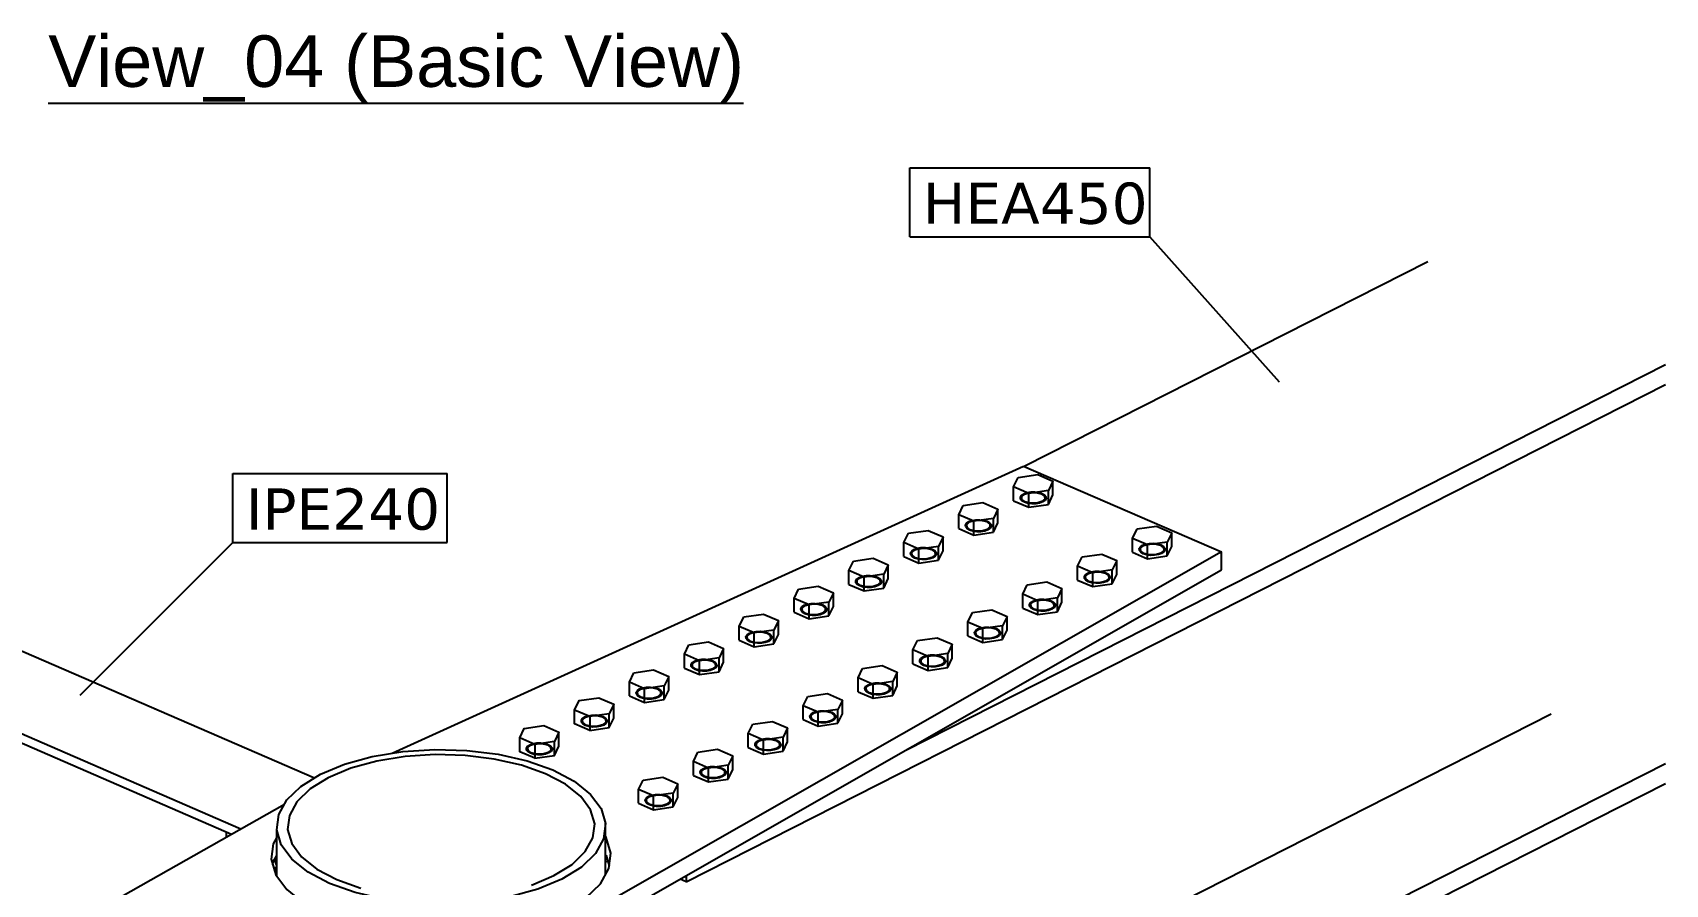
# Model space of a CAD drawing. Header units: millimetres. Extents: x 15962 to 71432, y 9666 to 72266.
# Drawn here: x 37548 to 39062, y 34500 to 35290 of the extents above; entities that cross this region are included whole.
import ezdxf

# ---------------------------------------------------------------- set-up
doc = ezdxf.new("R2010")
doc.units = ezdxf.units.MM
doc.header["$LTSCALE"] = 2
doc.styles.add('Arial', font='arial.ttf', dxfattribs={"height": 0.2})
doc.styles.add('Arial Narrow', font='verdana.ttf', dxfattribs={"height": 0.2})

msp = doc.modelspace()

# ---------------------------------------------------------------- linework, layer by layer
at = {"color": 2, "linetype": 'Continuous'}
for p, q in [((37562.6963, 35224.5327), (38207.1787, 35224.5327)), ((38467.5256, 34887.6536), (38841.7484, 35077.7107)), ((36755.7864, 35055.9239), (37809.4864, 34598.6444)), ((36674.3303, 35014.5547), (37741.3485, 34551.4954)), ((36674.3303, 35005.9018), (37732.6931, 34546.5988)), ((38357.8153, 34624.4491), (39062.0451, 34982.1074)), ((38154.122, 34502.4572), (39062.0451, 34963.5655)), ((37881.7083, 34621.4961), (38466.8574, 34887.9436)), ((38466.8574, 34887.9436), (38650.438, 34808.2742)), ((38650.438, 34808.2742), (38057.1464, 34469.5828)), ((38650.438, 34791.4981), (38650.438, 34808.2742)), ((38057.1464, 34452.8068), (38650.438, 34791.4981)), ((38374.8178, 34362.8952), (38956.1191, 34658.1216)), ((38480.7438, 34316.926), (39062.0451, 34612.1524)), ((38500.4306, 34308.3824), (39062.0451, 34593.6105)), ((37200.3304, 34245.4232), (37781.7217, 34574.3359)), ((37728.0243, 34543.9574), (37728.0243, 34548.6249)), ((38079.3435, 34520.7986), (38081.3975, 34521.8417)), ((38154.122, 34502.4572), (38148.4396, 34504.9232)), ((38154.122, 34508.167), (38154.122, 34502.4572))]:
    msp.add_line(p, q, dxfattribs=at)
at = {"color": 7, "linetype": 'Continuous'}
for p, q in [((38361.6312, 35164.5327), (38584.1859, 35164.5327)), ((38361.6312, 35100.5327), (38361.6312, 35164.5327)), ((38584.1859, 35100.5327), (38584.1859, 35164.5327)), ((38361.6312, 35100.5327), (38584.1859, 35100.5327)), ((38704.2404, 34965.7412), (38584.1859, 35100.5327)), ((37733.8395, 34880.9571), (37932.6833, 34880.9571)), ((37733.8395, 34816.9571), (37733.8395, 34880.9571)), ((37932.6833, 34816.9571), (37932.6833, 34880.9571)), ((38461.9673, 34877.3073), (38480.1603, 34879.9638)), ((38480.1603, 34879.9638), (38494.157, 34873.8952)), ((38457.7712, 34868.5823), (38461.9673, 34877.3073)), ((38457.7712, 34855.7619), (38457.7712, 34868.5823)), ((38471.7679, 34862.5138), (38457.7712, 34868.5823)), ((38470.0957, 34863.3324), (38473.6175, 34863.9433)), ((38489.9609, 34865.1702), (38471.7679, 34862.5138)), ((38473.6175, 34863.9433), (38477.369, 34864.0133)), ((38477.369, 34864.0133), (38480.9829, 34863.5356)), ((38480.9829, 34863.5356), (38484.1056, 34862.5571)), ((38494.157, 34873.8952), (38489.9609, 34865.1702)), ((38489.9609, 34852.3498), (38489.9609, 34865.1702)), ((38494.157, 34861.0748), (38494.157, 34873.8952)), ((38406.8869, 34842.7154), (38411.083, 34851.4404)), ((38411.083, 34851.4404), (38429.276, 34854.0968)), ((38429.276, 34854.0968), (38443.2727, 34848.0283)), ((38457.7712, 34855.7619), (38471.7679, 34849.6934)), ((38464.0466, 34859.0779), (38465.064, 34860.7746)), ((38464.1958, 34857.3167), (38464.0466, 34859.0779)), ((38465.4969, 34855.6633), (38464.1958, 34857.3167)), ((38465.064, 34860.7746), (38467.1484, 34862.2406)), ((38465.2342, 34859.5557), (38467.8831, 34861.922)), ((38465.4604, 34856.8847), (38465.2342, 34859.5557)), ((38468.5011, 34854.6246), (38465.4604, 34856.8847)), ((38467.8226, 34854.2797), (38465.4969, 34855.6633)), ((38467.1484, 34862.2406), (38470.0957, 34863.3324)), ((38470.9453, 34853.3011), (38467.8226, 34854.2797)), ((38467.8831, 34861.922), (38472.6972, 34863.3496)), ((38473.5414, 34853.381), (38468.5011, 34854.6246)), ((38474.5592, 34852.8235), (38470.9453, 34853.3011)), ((38471.7679, 34849.6934), (38471.7679, 34862.5138)), ((38471.7679, 34849.6934), (38489.9609, 34852.3498)), ((38472.6972, 34863.3496), (38478.3867, 34863.4558)), ((38479.231, 34853.4872), (38473.5414, 34853.381)), ((38478.3107, 34852.8935), (38474.5592, 34852.8235)), ((38481.8324, 34853.5043), (38478.3107, 34852.8935)), ((38478.3867, 34863.4558), (38483.4271, 34862.2122)), ((38484.0451, 34854.9147), (38479.231, 34853.4872)), ((38484.7798, 34854.5962), (38481.8324, 34853.5043)), ((38483.4271, 34862.2122), (38486.4678, 34859.9521)), ((38486.694, 34857.281), (38484.0451, 34854.9147)), ((38484.1056, 34862.5571), (38486.4313, 34861.1734)), ((38486.8642, 34856.0622), (38484.7798, 34854.5962)), ((38486.4313, 34861.1734), (38487.7324, 34859.52)), ((38486.4678, 34859.9521), (38486.694, 34857.281)), ((38487.8816, 34857.7588), (38486.8642, 34856.0622)), ((38487.7324, 34859.52), (38487.8816, 34857.7588)), ((38489.9609, 34852.3498), (38494.157, 34861.0748)), ((38406.8869, 34829.895), (38406.8869, 34842.7154)), ((38420.8836, 34836.6468), (38406.8869, 34842.7154)), ((38413.1623, 34833.211), (38414.1797, 34834.9076)), ((38414.1797, 34834.9076), (38416.2641, 34836.3736)), ((38414.3499, 34833.6888), (38416.9988, 34836.0551)), ((38414.5761, 34831.0177), (38414.3499, 34833.6888)), ((38416.2641, 34836.3736), (38419.2115, 34837.4655)), ((38416.9988, 34836.0551), (38421.8129, 34837.4826)), ((38419.2115, 34837.4655), (38422.7332, 34838.0763)), ((38439.0766, 34839.3033), (38420.8836, 34836.6468)), ((38420.8836, 34823.8264), (38420.8836, 34836.6468)), ((38421.8129, 34837.4826), (38427.5025, 34837.5888)), ((38422.7332, 34838.0763), (38426.4847, 34838.1463)), ((38426.4847, 34838.1463), (38430.0986, 34837.6687)), ((38427.5025, 34837.5888), (38432.5428, 34836.3452)), ((38430.0986, 34837.6687), (38433.2213, 34836.6901)), ((38432.5428, 34836.3452), (38435.5835, 34834.0851)), ((38433.2213, 34836.6901), (38435.547, 34835.3065)), ((38435.547, 34835.3065), (38436.8481, 34833.6531)), ((38435.5835, 34834.0851), (38435.8097, 34831.4141)), ((38436.8481, 34833.6531), (38436.9973, 34831.8919)), ((38443.2727, 34848.0283), (38439.0766, 34839.3033)), ((38439.0766, 34826.4829), (38439.0766, 34839.3033)), ((38439.0766, 34826.4829), (38443.2727, 34835.2079)), ((38443.2727, 34835.2079), (38443.2727, 34848.0283)), ((38356.0026, 34816.8484), (38360.1987, 34825.5734)), ((38360.1987, 34825.5734), (38378.3917, 34828.2299)), ((38378.3917, 34828.2299), (38392.3884, 34822.1613)), ((38392.3884, 34822.1613), (38388.1923, 34813.4363)), ((38392.3884, 34809.3409), (38392.3884, 34822.1613)), ((38406.8869, 34829.895), (38420.8836, 34823.8264)), ((38413.3115, 34831.4498), (38413.1623, 34833.211)), ((38414.6126, 34829.7964), (38413.3115, 34831.4498)), ((38417.6168, 34828.7576), (38414.5761, 34831.0177)), ((38416.9383, 34828.4127), (38414.6126, 34829.7964)), ((38420.061, 34827.4342), (38416.9383, 34828.4127)), ((38422.6571, 34827.514), (38417.6168, 34828.7576)), ((38423.6749, 34826.9565), (38420.061, 34827.4342)), ((38420.8836, 34823.8264), (38439.0766, 34826.4829)), ((38428.3467, 34827.6202), (38422.6571, 34827.514)), ((38427.4264, 34827.0265), (38423.6749, 34826.9565)), ((38430.9482, 34827.6374), (38427.4264, 34827.0265)), ((38433.1608, 34829.0477), (38428.3467, 34827.6202)), ((38433.8955, 34828.7292), (38430.9482, 34827.6374)), ((38435.8097, 34831.4141), (38433.1608, 34829.0477)), ((38435.9799, 34830.1952), (38433.8955, 34828.7292)), ((38436.9973, 34831.8919), (38435.9799, 34830.1952)), ((38567.9672, 34820.8049), (38572.1633, 34829.5299)), ((38567.9672, 34807.9845), (38567.9672, 34820.8049)), ((38581.9639, 34814.7363), (38567.9672, 34820.8049)), ((38572.1633, 34829.5299), (38590.3562, 34832.1863)), ((38590.3562, 34832.1863), (38604.353, 34826.1178)), ((38604.353, 34826.1178), (38600.1568, 34817.3928)), ((38604.353, 34813.2974), (38604.353, 34826.1178)), ((37592.4195, 34675.5371), (37733.8395, 34816.9571)), ((37733.8395, 34816.9571), (37932.6833, 34816.9571)), ((38356.0026, 34804.028), (38356.0026, 34816.8484)), ((38369.9994, 34810.7799), (38356.0026, 34816.8484)), ((38356.0026, 34804.028), (38369.9994, 34797.9595)), ((38362.278, 34807.344), (38363.2954, 34809.0407)), ((38362.4272, 34805.5828), (38362.278, 34807.344)), ((38363.7283, 34803.9295), (38362.4272, 34805.5828)), ((38363.2954, 34809.0407), (38365.3798, 34810.5067)), ((38363.4656, 34807.8219), (38366.1145, 34810.1882)), ((38363.6918, 34805.1508), (38363.4656, 34807.8219)), ((38366.7325, 34802.8907), (38363.6918, 34805.1508)), ((38366.054, 34802.5458), (38363.7283, 34803.9295)), ((38365.3798, 34810.5067), (38368.3272, 34811.5985)), ((38366.1145, 34810.1882), (38370.9286, 34811.6157)), ((38368.3272, 34811.5985), (38371.8489, 34812.2094)), ((38388.1923, 34813.4363), (38369.9994, 34810.7799)), ((38369.9994, 34797.9595), (38369.9994, 34810.7799)), ((38370.9286, 34811.6157), (38376.6182, 34811.7219)), ((38371.8489, 34812.2094), (38375.6004, 34812.2794)), ((38375.6004, 34812.2794), (38379.2143, 34811.8018)), ((38376.6182, 34811.7219), (38381.6585, 34810.4783)), ((38382.2765, 34803.1808), (38377.4624, 34801.7533)), ((38379.2143, 34811.8018), (38382.337, 34810.8232)), ((38381.6585, 34810.4783), (38384.6992, 34808.2182)), ((38384.9254, 34805.5471), (38382.2765, 34803.1808)), ((38382.337, 34810.8232), (38384.6627, 34809.4395)), ((38385.0956, 34804.3283), (38383.0112, 34802.8623)), ((38384.6627, 34809.4395), (38385.9638, 34807.7861)), ((38384.6992, 34808.2182), (38384.9254, 34805.5471)), ((38386.113, 34806.0249), (38385.0956, 34804.3283)), ((38385.9638, 34807.7861), (38386.113, 34806.0249)), ((38388.1923, 34800.6159), (38388.1923, 34813.4363)), ((38388.1923, 34800.6159), (38392.3884, 34809.3409)), ((38517.0829, 34794.9379), (38521.279, 34803.6629)), ((38521.279, 34803.6629), (38539.4719, 34806.3194)), ((38539.4719, 34806.3194), (38553.4687, 34800.2508)), ((38567.9672, 34807.9845), (38581.9639, 34801.9159)), ((38574.2426, 34811.3005), (38575.26, 34812.9971)), ((38574.3918, 34809.5393), (38574.2426, 34811.3005)), ((38575.6929, 34807.8859), (38574.3918, 34809.5393)), ((38575.26, 34812.9971), (38577.3444, 34814.4631)), ((38575.4302, 34811.7783), (38578.079, 34814.1446)), ((38575.6564, 34809.1072), (38575.4302, 34811.7783)), ((38578.6971, 34806.8471), (38575.6564, 34809.1072)), ((38578.0186, 34806.5022), (38575.6929, 34807.8859)), ((38577.3444, 34814.4631), (38580.2917, 34815.555)), ((38581.1413, 34805.5236), (38578.0186, 34806.5022)), ((38578.079, 34814.1446), (38582.8932, 34815.5721)), ((38583.7374, 34805.6035), (38578.6971, 34806.8471)), ((38580.2917, 34815.555), (38583.8135, 34816.1658)), ((38584.7552, 34805.046), (38581.1413, 34805.5236)), ((38600.1568, 34817.3928), (38581.9639, 34814.7363)), ((38581.9639, 34801.9159), (38581.9639, 34814.7363)), ((38581.9639, 34801.9159), (38600.1568, 34804.5724)), ((38582.8932, 34815.5721), (38588.5827, 34815.6783)), ((38589.427, 34805.7097), (38583.7374, 34805.6035)), ((38583.8135, 34816.1658), (38587.565, 34816.2358)), ((38588.5067, 34805.116), (38584.7552, 34805.046)), ((38587.565, 34816.2358), (38591.1789, 34815.7582)), ((38592.0284, 34805.7269), (38588.5067, 34805.116)), ((38588.5827, 34815.6783), (38593.6231, 34814.4347)), ((38594.2411, 34807.1372), (38589.427, 34805.7097)), ((38591.1789, 34815.7582), (38594.3016, 34814.7796)), ((38594.9758, 34806.8187), (38592.0284, 34805.7269)), ((38593.6231, 34814.4347), (38596.6638, 34812.1746)), ((38596.89, 34809.5035), (38594.2411, 34807.1372)), ((38594.3016, 34814.7796), (38596.6273, 34813.3959)), ((38597.0601, 34808.2847), (38594.9758, 34806.8187)), ((38596.6273, 34813.3959), (38597.9284, 34811.7426)), ((38596.6638, 34812.1746), (38596.89, 34809.5035)), ((38598.0776, 34809.9814), (38597.0601, 34808.2847)), ((38597.9284, 34811.7426), (38598.0776, 34809.9814)), ((38600.1568, 34804.5724), (38600.1568, 34817.3928)), ((38600.1568, 34804.5724), (38604.353, 34813.2974)), ((38305.1183, 34790.9815), (38309.3144, 34799.7065)), ((38305.1183, 34778.1611), (38305.1183, 34790.9815)), ((38319.1151, 34784.9129), (38305.1183, 34790.9815)), ((38309.3144, 34799.7065), (38327.5074, 34802.3629)), ((38327.5074, 34802.3629), (38341.5041, 34796.2944)), ((38341.5041, 34796.2944), (38337.308, 34787.5694)), ((38341.5041, 34783.474), (38341.5041, 34796.2944)), ((38369.1767, 34801.5672), (38366.054, 34802.5458)), ((38371.7729, 34801.6471), (38366.7325, 34802.8907)), ((38372.7906, 34801.0896), (38369.1767, 34801.5672)), ((38369.9994, 34797.9595), (38388.1923, 34800.6159)), ((38377.4624, 34801.7533), (38371.7729, 34801.6471)), ((38376.5421, 34801.1596), (38372.7906, 34801.0896)), ((38380.0639, 34801.7704), (38376.5421, 34801.1596)), ((38383.0112, 34802.8623), (38380.0639, 34801.7704)), ((38517.0829, 34782.1175), (38517.0829, 34794.9379)), ((38531.0796, 34788.8694), (38517.0829, 34794.9379)), ((38524.3757, 34787.1302), (38526.4601, 34788.5962)), ((38524.5459, 34785.9113), (38527.1947, 34788.2777)), ((38526.4601, 34788.5962), (38529.4074, 34789.688)), ((38527.1947, 34788.2777), (38532.0089, 34789.7052)), ((38529.4074, 34789.688), (38532.9292, 34790.2989)), ((38549.2726, 34791.5258), (38531.0796, 34788.8694)), ((38531.0796, 34776.049), (38531.0796, 34788.8694)), ((38532.0089, 34789.7052), (38537.6984, 34789.8114)), ((38532.9292, 34790.2989), (38536.6807, 34790.3689)), ((38536.6807, 34790.3689), (38540.2946, 34789.8912)), ((38537.6984, 34789.8114), (38542.7388, 34788.5678)), ((38540.2946, 34789.8912), (38543.4173, 34788.9127)), ((38542.7388, 34788.5678), (38545.7795, 34786.3077)), ((38543.4173, 34788.9127), (38545.743, 34787.529)), ((38553.4687, 34800.2508), (38549.2726, 34791.5258)), ((38549.2726, 34778.7054), (38549.2726, 34791.5258)), ((38553.4687, 34787.4304), (38553.4687, 34800.2508)), ((38254.234, 34765.1146), (38258.4302, 34773.8396)), ((38258.4302, 34773.8396), (38276.6231, 34776.496)), ((38276.6231, 34776.496), (38290.6199, 34770.4275)), ((38305.1183, 34778.1611), (38319.1151, 34772.0925)), ((38311.3937, 34781.4771), (38312.4112, 34783.1737)), ((38311.5429, 34779.7159), (38311.3937, 34781.4771)), ((38312.844, 34778.0625), (38311.5429, 34779.7159)), ((38312.4112, 34783.1737), (38314.4955, 34784.6397)), ((38312.5813, 34781.9549), (38315.2302, 34784.3212)), ((38312.8075, 34779.2838), (38312.5813, 34781.9549)), ((38315.8482, 34777.0237), (38312.8075, 34779.2838)), ((38315.1697, 34776.6788), (38312.844, 34778.0625)), ((38314.4955, 34784.6397), (38317.4429, 34785.7316)), ((38318.2924, 34775.7003), (38315.1697, 34776.6788)), ((38315.2302, 34784.3212), (38320.0443, 34785.7487)), ((38320.8886, 34775.7802), (38315.8482, 34777.0237)), ((38317.4429, 34785.7316), (38320.9646, 34786.3424)), ((38321.9063, 34775.2226), (38318.2924, 34775.7003)), ((38337.308, 34787.5694), (38319.1151, 34784.9129)), ((38319.1151, 34772.0925), (38319.1151, 34784.9129)), ((38319.1151, 34772.0925), (38337.308, 34774.749)), ((38320.0443, 34785.7487), (38325.7339, 34785.8549)), ((38326.5781, 34775.8864), (38320.8886, 34775.7802)), ((38320.9646, 34786.3424), (38324.7161, 34786.4125)), ((38325.6578, 34775.2927), (38321.9063, 34775.2226)), ((38324.7161, 34786.4125), (38328.33, 34785.9348)), ((38329.1796, 34775.9035), (38325.6578, 34775.2927)), ((38325.7339, 34785.8549), (38330.7742, 34784.6114)), ((38331.3923, 34777.3139), (38326.5781, 34775.8864)), ((38328.33, 34785.9348), (38331.4527, 34784.9563)), ((38332.1269, 34776.9954), (38329.1796, 34775.9035)), ((38330.7742, 34784.6114), (38333.8149, 34782.3512)), ((38334.0411, 34779.6802), (38331.3923, 34777.3139)), ((38331.4527, 34784.9563), (38333.7784, 34783.5726)), ((38334.2113, 34778.4614), (38332.1269, 34776.9954)), ((38333.7784, 34783.5726), (38335.0795, 34781.9192)), ((38333.8149, 34782.3512), (38334.0411, 34779.6802)), ((38335.2287, 34780.158), (38334.2113, 34778.4614)), ((38335.0795, 34781.9192), (38335.2287, 34780.158)), ((38337.308, 34774.749), (38337.308, 34787.5694)), ((38337.308, 34774.749), (38341.5041, 34783.474)), ((38466.1986, 34769.071), (38470.3947, 34777.796)), ((38470.3947, 34777.796), (38488.5877, 34780.4524)), ((38488.5877, 34780.4524), (38502.5844, 34774.3839)), ((38502.5844, 34774.3839), (38498.3883, 34765.6589)), ((38502.5844, 34761.5635), (38502.5844, 34774.3839)), ((38517.0829, 34782.1175), (38531.0796, 34776.049)), ((38523.3583, 34785.4335), (38524.3757, 34787.1302)), ((38523.5075, 34783.6723), (38523.3583, 34785.4335)), ((38524.8086, 34782.0189), (38523.5075, 34783.6723)), ((38524.7721, 34783.2403), (38524.5459, 34785.9113)), ((38527.8128, 34780.9802), (38524.7721, 34783.2403)), ((38527.1343, 34780.6353), (38524.8086, 34782.0189)), ((38530.257, 34779.6567), (38527.1343, 34780.6353)), ((38532.8531, 34779.7366), (38527.8128, 34780.9802)), ((38533.8709, 34779.1791), (38530.257, 34779.6567)), ((38531.0796, 34776.049), (38549.2726, 34778.7054)), ((38538.5427, 34779.8428), (38532.8531, 34779.7366)), ((38537.6224, 34779.2491), (38533.8709, 34779.1791)), ((38541.1441, 34779.8599), (38537.6224, 34779.2491)), ((38543.3568, 34781.2703), (38538.5427, 34779.8428)), ((38544.0915, 34780.9518), (38541.1441, 34779.8599)), ((38546.0057, 34783.6366), (38543.3568, 34781.2703)), ((38546.1759, 34782.4178), (38544.0915, 34780.9518)), ((38545.743, 34787.529), (38547.0441, 34785.8756)), ((38545.7795, 34786.3077), (38546.0057, 34783.6366)), ((38547.1933, 34784.1144), (38546.1759, 34782.4178)), ((38547.0441, 34785.8756), (38547.1933, 34784.1144)), ((38549.2726, 34778.7054), (38553.4687, 34787.4304)), ((38254.234, 34752.2942), (38254.234, 34765.1146)), ((38268.2308, 34759.046), (38254.234, 34765.1146)), ((38261.5269, 34757.3068), (38263.6112, 34758.7728)), ((38261.697, 34756.088), (38264.3459, 34758.4543)), ((38263.6112, 34758.7728), (38266.5586, 34759.8647)), ((38264.3459, 34758.4543), (38269.1601, 34759.8818)), ((38266.5586, 34759.8647), (38270.0803, 34760.4755)), ((38286.4237, 34761.7025), (38268.2308, 34759.046)), ((38268.2308, 34746.2256), (38268.2308, 34759.046)), ((38269.1601, 34759.8818), (38274.8496, 34759.988)), ((38270.0803, 34760.4755), (38273.8318, 34760.5455)), ((38273.8318, 34760.5455), (38277.4457, 34760.0679)), ((38274.8496, 34759.988), (38279.89, 34758.7444)), ((38277.4457, 34760.0679), (38280.5684, 34759.0893)), ((38279.89, 34758.7444), (38282.9306, 34756.4843)), ((38280.5684, 34759.0893), (38282.8941, 34757.7056)), ((38282.8941, 34757.7056), (38284.1953, 34756.0523)), ((38290.6199, 34770.4275), (38286.4237, 34761.7025)), ((38286.4237, 34748.8821), (38286.4237, 34761.7025)), ((38286.4237, 34748.8821), (38290.6199, 34757.6071)), ((38290.6199, 34757.6071), (38290.6199, 34770.4275)), ((38466.1986, 34756.2506), (38466.1986, 34769.071)), ((38480.1953, 34763.0024), (38466.1986, 34769.071)), ((38472.474, 34759.5666), (38473.4914, 34761.2632)), ((38472.6232, 34757.8054), (38472.474, 34759.5666)), ((38473.9243, 34756.152), (38472.6232, 34757.8054)), ((38473.4914, 34761.2632), (38475.5758, 34762.7292)), ((38473.6616, 34760.0444), (38476.3105, 34762.4107)), ((38473.8878, 34757.3733), (38473.6616, 34760.0444)), ((38475.5758, 34762.7292), (38478.5231, 34763.8211)), ((38476.3105, 34762.4107), (38481.1246, 34763.8382)), ((38478.5231, 34763.8211), (38482.0449, 34764.4319)), ((38498.3883, 34765.6589), (38480.1953, 34763.0024)), ((38480.1953, 34750.182), (38480.1953, 34763.0024)), ((38481.1246, 34763.8382), (38486.8141, 34763.9444)), ((38482.0449, 34764.4319), (38485.7964, 34764.5019)), ((38485.7964, 34764.5019), (38489.4103, 34764.0243)), ((38486.8141, 34763.9444), (38491.8545, 34762.7008)), ((38489.4103, 34764.0243), (38492.533, 34763.0457)), ((38491.8545, 34762.7008), (38494.8952, 34760.4407)), ((38495.1214, 34757.7697), (38492.4725, 34755.4034)), ((38492.533, 34763.0457), (38494.8587, 34761.6621)), ((38494.8587, 34761.6621), (38496.1598, 34760.0087)), ((38494.8952, 34760.4407), (38495.1214, 34757.7697)), ((38496.309, 34758.2475), (38495.2916, 34756.5508)), ((38496.1598, 34760.0087), (38496.309, 34758.2475)), ((38498.3883, 34752.8385), (38498.3883, 34765.6589)), ((38498.3883, 34752.8385), (38502.5844, 34761.5635)), ((38203.3497, 34739.2476), (38207.5459, 34747.9726)), ((38207.5459, 34747.9726), (38225.7388, 34750.6291)), ((38225.7388, 34750.6291), (38239.7356, 34744.5605)), ((38239.7356, 34744.5605), (38235.5394, 34735.8355)), ((38239.7356, 34731.7401), (38239.7356, 34744.5605)), ((38254.234, 34752.2942), (38268.2308, 34746.2256)), ((38260.5094, 34755.6102), (38261.5269, 34757.3068)), ((38260.6586, 34753.8489), (38260.5094, 34755.6102)), ((38261.9597, 34752.1956), (38260.6586, 34753.8489)), ((38261.9232, 34753.4169), (38261.697, 34756.088)), ((38264.9639, 34751.1568), (38261.9232, 34753.4169)), ((38264.2854, 34750.8119), (38261.9597, 34752.1956)), ((38267.4081, 34749.8333), (38264.2854, 34750.8119)), ((38270.0043, 34749.9132), (38264.9639, 34751.1568)), ((38271.0221, 34749.3557), (38267.4081, 34749.8333)), ((38268.2308, 34746.2256), (38286.4237, 34748.8821)), ((38275.6938, 34750.0194), (38270.0043, 34749.9132)), ((38274.7735, 34749.4257), (38271.0221, 34749.3557)), ((38278.2953, 34750.0365), (38274.7735, 34749.4257)), ((38280.508, 34751.4469), (38275.6938, 34750.0194)), ((38281.2426, 34751.1284), (38278.2953, 34750.0365)), ((38283.1568, 34753.8132), (38280.508, 34751.4469)), ((38283.327, 34752.5944), (38281.2426, 34751.1284)), ((38282.9306, 34756.4843), (38283.1568, 34753.8132)), ((38284.3444, 34754.2911), (38283.327, 34752.5944)), ((38284.1953, 34756.0523), (38284.3444, 34754.2911)), ((38415.3143, 34743.204), (38419.5104, 34751.929)), ((38415.3143, 34730.3836), (38415.3143, 34743.204)), ((38429.311, 34737.1355), (38415.3143, 34743.204)), ((38419.5104, 34751.929), (38437.7034, 34754.5855)), ((38437.7034, 34754.5855), (38451.7001, 34748.5169)), ((38451.7001, 34748.5169), (38447.504, 34739.7919)), ((38451.7001, 34735.6965), (38451.7001, 34748.5169)), ((38466.1986, 34756.2506), (38480.1953, 34750.182)), ((38476.9285, 34755.1132), (38473.8878, 34757.3733)), ((38476.25, 34754.7683), (38473.9243, 34756.152)), ((38479.3727, 34753.7898), (38476.25, 34754.7683)), ((38481.9688, 34753.8696), (38476.9285, 34755.1132)), ((38482.9866, 34753.3121), (38479.3727, 34753.7898)), ((38480.1953, 34750.182), (38498.3883, 34752.8385)), ((38487.6584, 34753.9758), (38481.9688, 34753.8696)), ((38486.7381, 34753.3821), (38482.9866, 34753.3121)), ((38490.2598, 34753.993), (38486.7381, 34753.3821)), ((38492.4725, 34755.4034), (38487.6584, 34753.9758)), ((38493.2072, 34755.0848), (38490.2598, 34753.993)), ((38495.2916, 34756.5508), (38493.2072, 34755.0848)), ((38203.3497, 34726.4272), (38203.3497, 34739.2476)), ((38217.3465, 34733.1791), (38203.3497, 34739.2476)), ((38209.6252, 34729.7432), (38210.6426, 34731.4399)), ((38209.7743, 34727.982), (38209.6252, 34729.7432)), ((38211.0754, 34726.3286), (38209.7743, 34727.982)), ((38210.6426, 34731.4399), (38212.727, 34732.9059)), ((38210.8127, 34730.221), (38213.4616, 34732.5873)), ((38211.0389, 34727.55), (38210.8127, 34730.221)), ((38214.0796, 34725.2898), (38211.0389, 34727.55)), ((38212.727, 34732.9059), (38215.6743, 34733.9977)), ((38213.4616, 34732.5873), (38218.2758, 34734.0148)), ((38215.6743, 34733.9977), (38219.196, 34734.6086)), ((38235.5394, 34735.8355), (38217.3465, 34733.1791)), ((38217.3465, 34720.3587), (38217.3465, 34733.1791)), ((38218.2758, 34734.0148), (38223.9653, 34734.121)), ((38219.196, 34734.6086), (38222.9475, 34734.6786)), ((38222.9475, 34734.6786), (38226.5615, 34734.2009)), ((38223.9653, 34734.121), (38229.0057, 34732.8775)), ((38226.5615, 34734.2009), (38229.6841, 34733.2224)), ((38229.0057, 34732.8775), (38232.0463, 34730.6174)), ((38232.2725, 34727.9463), (38229.6237, 34725.58)), ((38229.6841, 34733.2224), (38232.0098, 34731.8387)), ((38232.0098, 34731.8387), (38233.311, 34730.1853)), ((38232.0463, 34730.6174), (38232.2725, 34727.9463)), ((38233.4601, 34728.4241), (38232.4427, 34726.7275)), ((38233.311, 34730.1853), (38233.4601, 34728.4241)), ((38235.5394, 34723.0151), (38235.5394, 34735.8355)), ((38235.5394, 34723.0151), (38239.7356, 34731.7401)), ((38368.6261, 34726.0621), (38386.8191, 34728.7186)), ((38386.8191, 34728.7186), (38400.8158, 34722.65)), ((38415.3143, 34730.3836), (38429.311, 34724.3151)), ((38421.5897, 34733.6996), (38422.6071, 34735.3963)), ((38421.7389, 34731.9384), (38421.5897, 34733.6996)), ((38423.04, 34730.2851), (38421.7389, 34731.9384)), ((38422.6071, 34735.3963), (38424.6915, 34736.8623)), ((38422.7773, 34734.1775), (38425.4262, 34736.5438)), ((38423.0035, 34731.5064), (38422.7773, 34734.1775)), ((38426.0442, 34729.2463), (38423.0035, 34731.5064)), ((38425.3657, 34728.9014), (38423.04, 34730.2851)), ((38424.6915, 34736.8623), (38427.6389, 34737.9541)), ((38428.4884, 34727.9228), (38425.3657, 34728.9014)), ((38425.4262, 34736.5438), (38430.2403, 34737.9713)), ((38431.0846, 34728.0027), (38426.0442, 34729.2463)), ((38427.6389, 34737.9541), (38431.1606, 34738.565)), ((38432.1023, 34727.4452), (38428.4884, 34727.9228)), ((38447.504, 34739.7919), (38429.311, 34737.1355)), ((38429.311, 34724.3151), (38429.311, 34737.1355)), ((38430.2403, 34737.9713), (38435.9299, 34738.0775)), ((38436.7741, 34728.1089), (38431.0846, 34728.0027)), ((38431.1606, 34738.565), (38434.9121, 34738.635)), ((38435.8538, 34727.5152), (38432.1023, 34727.4452)), ((38434.9121, 34738.635), (38438.526, 34738.1574)), ((38439.3756, 34728.126), (38435.8538, 34727.5152)), ((38435.9299, 34738.0775), (38440.9702, 34736.8339)), ((38441.5882, 34729.5364), (38436.7741, 34728.1089)), ((38438.526, 34738.1574), (38441.6487, 34737.1788)), ((38442.3229, 34729.2179), (38439.3756, 34728.126)), ((38440.9702, 34736.8339), (38444.0109, 34734.5738)), ((38444.2371, 34731.9027), (38441.5882, 34729.5364)), ((38441.6487, 34737.1788), (38443.9744, 34735.7951)), ((38444.4073, 34730.6839), (38442.3229, 34729.2179)), ((38443.9744, 34735.7951), (38445.2755, 34734.1417)), ((38444.0109, 34734.5738), (38444.2371, 34731.9027)), ((38445.4247, 34732.3805), (38444.4073, 34730.6839)), ((38445.2755, 34734.1417), (38445.4247, 34732.3805)), ((38447.504, 34726.9715), (38447.504, 34739.7919)), ((38447.504, 34726.9715), (38451.7001, 34735.6965)), ((38152.4654, 34713.3807), (38156.6616, 34722.1057)), ((38152.4654, 34700.5603), (38152.4654, 34713.3807)), ((38166.4622, 34707.3121), (38152.4654, 34713.3807)), ((38156.6616, 34722.1057), (38174.8545, 34724.7621)), ((38174.8545, 34724.7621), (38188.8513, 34718.6936)), ((38188.8513, 34718.6936), (38184.6551, 34709.9686)), ((38188.8513, 34705.8732), (38188.8513, 34718.6936)), ((38203.3497, 34726.4272), (38217.3465, 34720.3587)), ((38213.4011, 34724.945), (38211.0754, 34726.3286)), ((38216.5238, 34723.9664), (38213.4011, 34724.945)), ((38219.12, 34724.0463), (38214.0796, 34725.2898)), ((38220.1378, 34723.4887), (38216.5238, 34723.9664)), ((38217.3465, 34720.3587), (38235.5394, 34723.0151)), ((38224.8095, 34724.1525), (38219.12, 34724.0463)), ((38223.8892, 34723.5588), (38220.1378, 34723.4887)), ((38227.411, 34724.1696), (38223.8892, 34723.5588)), ((38229.6237, 34725.58), (38224.8095, 34724.1525)), ((38230.3583, 34725.2615), (38227.411, 34724.1696)), ((38232.4427, 34726.7275), (38230.3583, 34725.2615)), ((38364.43, 34717.3371), (38368.6261, 34726.0621)), ((38364.43, 34704.5167), (38364.43, 34717.3371)), ((38378.4268, 34711.2685), (38364.43, 34717.3371)), ((38376.7546, 34712.0872), (38380.2763, 34712.698)), ((38396.6197, 34713.925), (38378.4268, 34711.2685)), ((38379.356, 34712.1043), (38385.0456, 34712.2105)), ((38380.2763, 34712.698), (38384.0278, 34712.7681)), ((38384.0278, 34712.7681), (38387.6417, 34712.2904)), ((38385.0456, 34712.2105), (38390.0859, 34710.967)), ((38387.6417, 34712.2904), (38390.7644, 34711.3119)), ((38400.8158, 34722.65), (38396.6197, 34713.925)), ((38396.6197, 34701.1046), (38396.6197, 34713.925)), ((38400.8158, 34709.8296), (38400.8158, 34722.65)), ((38429.311, 34724.3151), (38447.504, 34726.9715)), ((38105.7773, 34696.2387), (38123.9702, 34698.8952)), ((38123.9702, 34698.8952), (38137.967, 34692.8266)), ((38152.4654, 34700.5603), (38166.4622, 34694.4917)), ((38158.7409, 34703.8763), (38159.7583, 34705.5729)), ((38158.89, 34702.1151), (38158.7409, 34703.8763)), ((38160.1911, 34700.4617), (38158.89, 34702.1151)), ((38159.7583, 34705.5729), (38161.8427, 34707.0389)), ((38159.9284, 34704.3541), (38162.5773, 34706.7204)), ((38160.1546, 34701.683), (38159.9284, 34704.3541)), ((38163.1953, 34699.4229), (38160.1546, 34701.683)), ((38162.5169, 34699.078), (38160.1911, 34700.4617)), ((38161.8427, 34707.0389), (38164.79, 34708.1308)), ((38165.6395, 34698.0995), (38162.5169, 34699.078)), ((38162.5773, 34706.7204), (38167.3915, 34708.1479)), ((38168.2357, 34698.1793), (38163.1953, 34699.4229)), ((38164.79, 34708.1308), (38168.3118, 34708.7416)), ((38169.2535, 34697.6218), (38165.6395, 34698.0995)), ((38184.6551, 34709.9686), (38166.4622, 34707.3121)), ((38166.4622, 34694.4917), (38166.4622, 34707.3121)), ((38166.4622, 34694.4917), (38184.6551, 34697.1482)), ((38167.3915, 34708.1479), (38173.081, 34708.2541)), ((38173.9252, 34698.2855), (38168.2357, 34698.1793)), ((38168.3118, 34708.7416), (38172.0632, 34708.8116)), ((38173.0049, 34697.6918), (38169.2535, 34697.6218)), ((38172.0632, 34708.8116), (38175.6772, 34708.334)), ((38176.5267, 34698.3027), (38173.0049, 34697.6918)), ((38173.081, 34708.2541), (38178.1214, 34707.0105)), ((38178.7394, 34699.713), (38173.9252, 34698.2855)), ((38175.6772, 34708.334), (38178.7998, 34707.3554)), ((38179.474, 34699.3945), (38176.5267, 34698.3027)), ((38178.1214, 34707.0105), (38181.162, 34704.7504)), ((38181.3882, 34702.0794), (38178.7394, 34699.713)), ((38178.7998, 34707.3554), (38181.1256, 34705.9717)), ((38181.5584, 34700.8605), (38179.474, 34699.3945)), ((38181.1256, 34705.9717), (38182.4267, 34704.3184)), ((38181.162, 34704.7504), (38181.3882, 34702.0794)), ((38182.5758, 34702.5572), (38181.5584, 34700.8605)), ((38182.4267, 34704.3184), (38182.5758, 34702.5572)), ((38184.6551, 34697.1482), (38184.6551, 34709.9686)), ((38184.6551, 34697.1482), (38188.8513, 34705.8732)), ((38313.5457, 34691.4702), (38317.7419, 34700.1952)), ((38317.7419, 34700.1952), (38335.9348, 34702.8516)), ((38335.9348, 34702.8516), (38349.9315, 34696.7831)), ((38364.43, 34704.5167), (38378.4268, 34698.4481)), ((38370.7054, 34707.8327), (38371.7228, 34709.5293)), ((38370.8546, 34706.0715), (38370.7054, 34707.8327)), ((38372.1557, 34704.4181), (38370.8546, 34706.0715)), ((38371.7228, 34709.5293), (38373.8072, 34710.9953)), ((38371.893, 34708.3105), (38374.5419, 34710.6768)), ((38372.1192, 34705.6394), (38371.893, 34708.3105)), ((38375.1599, 34703.3793), (38372.1192, 34705.6394)), ((38374.4814, 34703.0344), (38372.1557, 34704.4181)), ((38373.8072, 34710.9953), (38376.7546, 34712.0872)), ((38377.6041, 34702.0559), (38374.4814, 34703.0344)), ((38374.5419, 34710.6768), (38379.356, 34712.1043)), ((38380.2003, 34702.1358), (38375.1599, 34703.3793)), ((38381.218, 34701.5782), (38377.6041, 34702.0559)), ((38378.4268, 34698.4481), (38378.4268, 34711.2685)), ((38378.4268, 34698.4481), (38396.6197, 34701.1046)), ((38385.8898, 34702.242), (38380.2003, 34702.1358)), ((38384.9695, 34701.6483), (38381.218, 34701.5782)), ((38388.4913, 34702.2591), (38384.9695, 34701.6483)), ((38390.704, 34703.6695), (38385.8898, 34702.242)), ((38391.4386, 34703.351), (38388.4913, 34702.2591)), ((38390.0859, 34710.967), (38393.1266, 34708.7069)), ((38393.3528, 34706.0358), (38390.704, 34703.6695)), ((38390.7644, 34711.3119), (38393.0901, 34709.9282)), ((38393.523, 34704.817), (38391.4386, 34703.351)), ((38393.0901, 34709.9282), (38394.3912, 34708.2748)), ((38393.1266, 34708.7069), (38393.3528, 34706.0358)), ((38394.5404, 34706.5136), (38393.523, 34704.817)), ((38394.3912, 34708.2748), (38394.5404, 34706.5136)), ((38396.6197, 34701.1046), (38400.8158, 34709.8296)), ((38115.5779, 34681.4452), (38101.5811, 34687.5137)), ((38110.9584, 34681.172), (38113.9057, 34682.2638)), ((38111.693, 34680.8535), (38116.5072, 34682.281)), ((38113.9057, 34682.2638), (38117.4275, 34682.8747)), ((38133.7708, 34684.1016), (38115.5779, 34681.4452)), ((38116.5072, 34682.281), (38122.1967, 34682.3872)), ((38117.4275, 34682.8747), (38121.1789, 34682.9447)), ((38121.1789, 34682.9447), (38124.7929, 34682.4671)), ((38122.1967, 34682.3872), (38127.2371, 34681.1436)), ((38124.7929, 34682.4671), (38127.9155, 34681.4885)), ((38137.967, 34692.8266), (38133.7708, 34684.1016)), ((38133.7708, 34671.2812), (38133.7708, 34684.1016)), ((38137.967, 34680.0062), (38137.967, 34692.8266)), ((38313.5457, 34678.6498), (38313.5457, 34691.4702)), ((38327.5425, 34685.4016), (38313.5457, 34691.4702)), ((38319.8211, 34681.9658), (38320.8386, 34683.6624)), ((38319.9703, 34680.2046), (38319.8211, 34681.9658)), ((38320.8386, 34683.6624), (38322.9229, 34685.1284)), ((38321.0087, 34682.4436), (38323.6576, 34684.8099)), ((38321.2349, 34679.7725), (38321.0087, 34682.4436)), ((38322.9229, 34685.1284), (38325.8703, 34686.2203)), ((38323.6576, 34684.8099), (38328.4718, 34686.2374)), ((38325.8703, 34686.2203), (38329.392, 34686.8311)), ((38345.7354, 34688.0581), (38327.5425, 34685.4016)), ((38327.5425, 34672.5812), (38327.5425, 34685.4016)), ((38328.4718, 34686.2374), (38334.1613, 34686.3436)), ((38329.392, 34686.8311), (38333.1435, 34686.9011)), ((38333.1435, 34686.9011), (38336.7574, 34686.4235)), ((38334.1613, 34686.3436), (38339.2016, 34685.1)), ((38336.7574, 34686.4235), (38339.8801, 34685.4449)), ((38339.2016, 34685.1), (38342.2423, 34682.8399)), ((38339.8801, 34685.4449), (38342.2058, 34684.0612)), ((38342.2058, 34684.0612), (38343.5069, 34682.4079)), ((38342.2423, 34682.8399), (38342.4685, 34680.1688)), ((38343.5069, 34682.4079), (38343.6561, 34680.6467)), ((38349.9315, 34696.7831), (38345.7354, 34688.0581)), ((38345.7354, 34675.2377), (38345.7354, 34688.0581)), ((38345.7354, 34675.2377), (38349.9315, 34683.9627)), ((38349.9315, 34683.9627), (38349.9315, 34696.7831)), ((38101.5811, 34674.6933), (38115.5779, 34668.6248)), ((38109.3068, 34674.5948), (38108.0057, 34676.2481)), ((38108.874, 34679.706), (38110.9584, 34681.172)), ((38109.0442, 34678.4871), (38111.693, 34680.8535)), ((38109.2704, 34675.8161), (38109.0442, 34678.4871)), ((38112.311, 34673.556), (38109.2704, 34675.8161)), ((38111.6326, 34673.2111), (38109.3068, 34674.5948)), ((38114.7552, 34672.2325), (38111.6326, 34673.2111)), ((38117.3514, 34672.3124), (38112.311, 34673.556)), ((38118.3692, 34671.7549), (38114.7552, 34672.2325)), ((38115.5779, 34668.6248), (38115.5779, 34681.4452)), ((38115.5779, 34668.6248), (38133.7708, 34671.2812)), ((38123.0409, 34672.4186), (38117.3514, 34672.3124)), ((38122.1206, 34671.8249), (38118.3692, 34671.7549)), ((38125.6424, 34672.4357), (38122.1206, 34671.8249)), ((38127.8551, 34673.8461), (38123.0409, 34672.4186)), ((38128.5897, 34673.5276), (38125.6424, 34672.4357)), ((38127.2371, 34681.1436), (38130.2777, 34678.8835)), ((38130.504, 34676.2124), (38127.8551, 34673.8461)), ((38127.9155, 34681.4885), (38130.2413, 34680.1048)), ((38130.6741, 34674.9936), (38128.5897, 34673.5276)), ((38130.2413, 34680.1048), (38131.5424, 34678.4514)), ((38130.2777, 34678.8835), (38130.504, 34676.2124)), ((38131.6915, 34676.6902), (38130.6741, 34674.9936)), ((38131.5424, 34678.4514), (38131.6915, 34676.6902)), ((38133.7708, 34671.2812), (38137.967, 34680.0062)), ((38262.6614, 34665.6032), (38266.8576, 34674.3282)), ((38266.8576, 34674.3282), (38285.0505, 34676.9847)), ((38285.0505, 34676.9847), (38299.0473, 34670.9161)), ((38299.0473, 34670.9161), (38294.8511, 34662.1911)), ((38299.0473, 34658.0957), (38299.0473, 34670.9161)), ((38313.5457, 34678.6498), (38327.5425, 34672.5812)), ((38321.2714, 34678.5512), (38319.9703, 34680.2046)), ((38324.2756, 34677.5124), (38321.2349, 34679.7725)), ((38323.5971, 34677.1675), (38321.2714, 34678.5512)), ((38326.7198, 34676.1889), (38323.5971, 34677.1675)), ((38329.316, 34676.2688), (38324.2756, 34677.5124)), ((38330.3337, 34675.7113), (38326.7198, 34676.1889)), ((38327.5425, 34672.5812), (38345.7354, 34675.2377)), ((38335.0055, 34676.375), (38329.316, 34676.2688)), ((38334.0852, 34675.7813), (38330.3337, 34675.7113)), ((38337.607, 34676.3922), (38334.0852, 34675.7813)), ((38339.8197, 34677.8025), (38335.0055, 34676.375)), ((38340.5543, 34677.484), (38337.607, 34676.3922)), ((38342.4685, 34680.1688), (38339.8197, 34677.8025)), ((38342.6387, 34678.95), (38340.5543, 34677.484)), ((38343.6561, 34680.6467), (38342.6387, 34678.95)), ((38262.6614, 34652.7828), (38262.6614, 34665.6032)), ((38276.6582, 34659.5347), (38262.6614, 34665.6032)), ((38262.6614, 34652.7828), (38276.6582, 34646.7143)), ((38268.9368, 34656.0988), (38269.9543, 34657.7955)), ((38269.086, 34654.3376), (38268.9368, 34656.0988)), ((38270.3871, 34652.6842), (38269.086, 34654.3376)), ((38269.9543, 34657.7955), (38272.0386, 34659.2615)), ((38270.1244, 34656.5766), (38272.7733, 34658.9429)), ((38270.3506, 34653.9056), (38270.1244, 34656.5766)), ((38273.3913, 34651.6454), (38270.3506, 34653.9056)), ((38272.7128, 34651.3006), (38270.3871, 34652.6842)), ((38272.0386, 34659.2615), (38274.986, 34660.3533)), ((38272.7733, 34658.9429), (38277.5875, 34660.3705)), ((38278.4317, 34650.4019), (38273.3913, 34651.6454)), ((38274.986, 34660.3533), (38278.5077, 34660.9642)), ((38294.8511, 34662.1911), (38276.6582, 34659.5347)), ((38276.6582, 34646.7143), (38276.6582, 34659.5347)), ((38277.5875, 34660.3705), (38283.277, 34660.4766)), ((38278.5077, 34660.9642), (38282.2592, 34661.0342)), ((38282.2592, 34661.0342), (38285.8731, 34660.5565)), ((38283.277, 34660.4766), (38288.3174, 34659.2331)), ((38288.9354, 34651.9356), (38284.1212, 34650.5081)), ((38285.8731, 34660.5565), (38288.9958, 34659.578)), ((38289.67, 34651.6171), (38286.7227, 34650.5252)), ((38288.3174, 34659.2331), (38291.358, 34656.973)), ((38291.5842, 34654.3019), (38288.9354, 34651.9356)), ((38288.9958, 34659.578), (38291.3215, 34658.1943)), ((38291.7544, 34653.0831), (38289.67, 34651.6171)), ((38291.3215, 34658.1943), (38292.6227, 34656.5409)), ((38291.358, 34656.973), (38291.5842, 34654.3019)), ((38292.7718, 34654.7797), (38291.7544, 34653.0831)), ((38292.6227, 34656.5409), (38292.7718, 34654.7797)), ((38294.8511, 34649.3707), (38294.8511, 34662.1911)), ((38294.8511, 34649.3707), (38299.0473, 34658.0957)), ((38211.7771, 34639.7363), (38215.9733, 34648.4613)), ((38211.7771, 34626.9159), (38211.7771, 34639.7363)), ((38225.7739, 34633.6677), (38211.7771, 34639.7363)), ((38215.9733, 34648.4613), (38234.1662, 34651.1177)), ((38234.1662, 34651.1177), (38248.163, 34645.0492)), ((38248.163, 34645.0492), (38243.9668, 34636.3242)), ((38248.163, 34632.2288), (38248.163, 34645.0492)), ((38275.8355, 34650.322), (38272.7128, 34651.3006)), ((38279.4495, 34649.8443), (38275.8355, 34650.322)), ((38276.6582, 34646.7143), (38294.8511, 34649.3707)), ((38284.1212, 34650.5081), (38278.4317, 34650.4019)), ((38283.2009, 34649.9144), (38279.4495, 34649.8443)), ((38286.7227, 34650.5252), (38283.2009, 34649.9144)), ((38160.8928, 34613.8693), (38165.089, 34622.5943)), ((38165.089, 34622.5943), (38183.2819, 34625.2508)), ((38183.2819, 34625.2508), (38197.2787, 34619.1822)), ((38211.7771, 34626.9159), (38225.7739, 34620.8473)), ((38218.0526, 34630.2319), (38219.07, 34631.9285)), ((38218.2017, 34628.4707), (38218.0526, 34630.2319)), ((38219.5028, 34626.8173), (38218.2017, 34628.4707)), ((38219.07, 34631.9285), (38221.1544, 34633.3945)), ((38219.2401, 34630.7097), (38221.889, 34633.076)), ((38219.4663, 34628.0386), (38219.2401, 34630.7097)), ((38222.507, 34625.7785), (38219.4663, 34628.0386)), ((38221.8285, 34625.4336), (38219.5028, 34626.8173)), ((38221.1544, 34633.3945), (38224.1017, 34634.4864)), ((38224.9512, 34624.4551), (38221.8285, 34625.4336)), ((38221.889, 34633.076), (38226.7032, 34634.5035)), ((38227.5474, 34624.5349), (38222.507, 34625.7785)), ((38224.1017, 34634.4864), (38227.6234, 34635.0972)), ((38228.5652, 34623.9774), (38224.9512, 34624.4551)), ((38243.9668, 34636.3242), (38225.7739, 34633.6677)), ((38225.7739, 34620.8473), (38225.7739, 34633.6677)), ((38225.7739, 34620.8473), (38243.9668, 34623.5038)), ((38226.7032, 34634.5035), (38232.3927, 34634.6097)), ((38233.2369, 34624.6411), (38227.5474, 34624.5349)), ((38227.6234, 34635.0972), (38231.3749, 34635.1672)), ((38232.3166, 34624.0474), (38228.5652, 34623.9774)), ((38231.3749, 34635.1672), (38234.9889, 34634.6896)), ((38235.8384, 34624.6583), (38232.3166, 34624.0474)), ((38232.3927, 34634.6097), (38237.4331, 34633.3661)), ((38238.0511, 34626.0686), (38233.2369, 34624.6411)), ((38234.9889, 34634.6896), (38238.1115, 34633.711)), ((38238.7857, 34625.7501), (38235.8384, 34624.6583)), ((38237.4331, 34633.3661), (38240.4737, 34631.106)), ((38240.6999, 34628.435), (38238.0511, 34626.0686)), ((38238.1115, 34633.711), (38240.4372, 34632.3273)), ((38240.8701, 34627.2161), (38238.7857, 34625.7501)), ((38240.4372, 34632.3273), (38241.7384, 34630.674)), ((38240.4737, 34631.106), (38240.6999, 34628.435)), ((38241.8875, 34628.9128), (38240.8701, 34627.2161)), ((38241.7384, 34630.674), (38241.8875, 34628.9128)), ((38243.9668, 34623.5038), (38243.9668, 34636.3242)), ((38243.9668, 34623.5038), (38248.163, 34632.2288)), ((38160.8928, 34601.0489), (38160.8928, 34613.8693)), ((38174.8896, 34607.8008), (38160.8928, 34613.8693)), ((38168.1857, 34606.0616), (38170.2701, 34607.5276)), ((38168.3558, 34604.8428), (38171.0047, 34607.2091)), ((38170.2701, 34607.5276), (38173.2174, 34608.6194)), ((38171.0047, 34607.2091), (38175.8189, 34608.6366)), ((38173.2174, 34608.6194), (38176.7392, 34609.2303)), ((38193.0825, 34610.4572), (38174.8896, 34607.8008)), ((38174.8896, 34594.9804), (38174.8896, 34607.8008)), ((38175.8189, 34608.6366), (38181.5084, 34608.7428)), ((38176.7392, 34609.2303), (38180.4906, 34609.3003)), ((38180.4906, 34609.3003), (38184.1046, 34608.8227)), ((38181.5084, 34608.7428), (38186.5488, 34607.4992)), ((38184.1046, 34608.8227), (38187.2272, 34607.8441)), ((38186.5488, 34607.4992), (38189.5894, 34605.2391)), ((38187.2272, 34607.8441), (38189.553, 34606.4604)), ((38189.553, 34606.4604), (38190.8541, 34604.807)), ((38197.2787, 34619.1822), (38193.0825, 34610.4572)), ((38193.0825, 34597.6368), (38193.0825, 34610.4572)), ((38193.0825, 34597.6368), (38197.2787, 34606.3618)), ((38197.2787, 34606.3618), (38197.2787, 34619.1822)), ((38110.0085, 34588.0024), (38114.2047, 34596.7274)), ((38114.2047, 34596.7274), (38132.3976, 34599.3838)), ((38132.3976, 34599.3838), (38146.3944, 34593.3153)), ((38146.3944, 34593.3153), (38142.1982, 34584.5903)), ((38146.3944, 34580.4949), (38146.3944, 34593.3153)), ((38160.8928, 34601.0489), (38174.8896, 34594.9804)), ((38167.1683, 34604.3649), (38168.1857, 34606.0616)), ((38167.3174, 34602.6037), (38167.1683, 34604.3649)), ((38168.6185, 34600.9504), (38167.3174, 34602.6037)), ((38168.5821, 34602.1717), (38168.3558, 34604.8428)), ((38171.6227, 34599.9116), (38168.5821, 34602.1717)), ((38170.9443, 34599.5667), (38168.6185, 34600.9504)), ((38174.0669, 34598.5881), (38170.9443, 34599.5667)), ((38176.6631, 34598.668), (38171.6227, 34599.9116)), ((38177.6809, 34598.1105), (38174.0669, 34598.5881)), ((38174.8896, 34594.9804), (38193.0825, 34597.6368)), ((38182.3526, 34598.7742), (38176.6631, 34598.668)), ((38181.4323, 34598.1805), (38177.6809, 34598.1105)), ((38184.9541, 34598.7913), (38181.4323, 34598.1805)), ((38187.1668, 34600.2017), (38182.3526, 34598.7742)), ((38187.9014, 34599.8832), (38184.9541, 34598.7913)), ((38189.8156, 34602.568), (38187.1668, 34600.2017)), ((38189.9858, 34601.3492), (38187.9014, 34599.8832)), ((38189.5894, 34605.2391), (38189.8156, 34602.568)), ((38191.0032, 34603.0458), (38189.9858, 34601.3492)), ((38190.8541, 34604.807), (38191.0032, 34603.0458)), ((38110.0085, 34575.182), (38110.0085, 34588.0024)), ((38124.0053, 34581.9338), (38110.0085, 34588.0024)), ((38116.284, 34578.498), (38117.3014, 34580.1946)), ((38116.4331, 34576.7368), (38116.284, 34578.498)), ((38117.7342, 34575.0834), (38116.4331, 34576.7368)), ((38117.3014, 34580.1946), (38119.3858, 34581.6606)), ((38117.4716, 34578.9758), (38120.1204, 34581.3421)), ((38117.6978, 34576.3047), (38117.4716, 34578.9758)), ((38120.7384, 34574.0446), (38117.6978, 34576.3047)), ((38119.3858, 34581.6606), (38122.3331, 34582.7525)), ((38120.1204, 34581.3421), (38124.9346, 34582.7696)), ((38122.3331, 34582.7525), (38125.8549, 34583.3633)), ((38142.1982, 34584.5903), (38124.0053, 34581.9338)), ((38124.0053, 34569.1134), (38124.0053, 34581.9338)), ((38124.9346, 34582.7696), (38130.6241, 34582.8758)), ((38125.8549, 34583.3633), (38129.6063, 34583.4334)), ((38129.6063, 34583.4334), (38133.2203, 34582.9557)), ((38130.6241, 34582.8758), (38135.6645, 34581.6323)), ((38133.2203, 34582.9557), (38136.3429, 34581.9772)), ((38135.6645, 34581.6323), (38138.7051, 34579.3721)), ((38138.9314, 34576.7011), (38136.2825, 34574.3348)), ((38136.3429, 34581.9772), (38138.6687, 34580.5935)), ((38138.6687, 34580.5935), (38139.9698, 34578.9401)), ((38138.7051, 34579.3721), (38138.9314, 34576.7011)), ((38140.1189, 34577.1789), (38139.1015, 34575.4823)), ((38139.9698, 34578.9401), (38140.1189, 34577.1789)), ((38142.1982, 34571.7699), (38142.1982, 34584.5903)), ((38142.1982, 34571.7699), (38146.3944, 34580.4949)), ((38110.0085, 34575.182), (38124.0053, 34569.1134)), ((38120.06, 34573.6997), (38117.7342, 34575.0834)), ((38123.1826, 34572.7212), (38120.06, 34573.6997)), ((38125.7788, 34572.8011), (38120.7384, 34574.0446)), ((38126.7966, 34572.2435), (38123.1826, 34572.7212)), ((38124.0053, 34569.1134), (38142.1982, 34571.7699)), ((38131.4683, 34572.9073), (38125.7788, 34572.8011)), ((38130.548, 34572.3135), (38126.7966, 34572.2435)), ((38134.0698, 34572.9244), (38130.548, 34572.3135)), ((38136.2825, 34574.3348), (38131.4683, 34572.9073)), ((38137.0171, 34574.0162), (38134.0698, 34572.9244)), ((38139.1015, 34575.4823), (38137.0171, 34574.0162)), ((37771.8995, 34514.9613), (37774.5786, 34516.322)), ((37774.5786, 34517.3408), (37772.3743, 34522.8883)), ((37772.5818, 34512.6456), (37774.5786, 34515.9377))]:
    msp.add_line(p, q, dxfattribs=at)
for points in [[(38101.5811, 34674.6933), (38101.5811, 34687.5137), (38105.7773, 34696.2387)], [(38082.8865, 34645.4143), (38087.0827, 34654.1393), (38087.0827, 34666.9597)], [(38108.0057, 34676.2481), (38107.8566, 34678.0093), (38108.874, 34679.706)], [(38064.6936, 34655.5782), (38064.6936, 34642.7578), (38050.6968, 34648.8264), (38050.6968, 34661.6468)], [(38064.6936, 34642.7578), (38082.8865, 34645.4143), (38082.8865, 34658.2347)], [(38032.0022, 34619.5473), (38036.1984, 34628.2724), (38036.1984, 34641.0928)], [(38013.8093, 34629.7113), (38013.8093, 34616.8909), (37999.8125, 34622.9594), (37999.8125, 34635.7798)], [(38013.8093, 34616.8909), (38032.0022, 34619.5473), (38032.0022, 34632.3677)]]:
    msp.add_lwpolyline(points, dxfattribs=at)
for points in [[(38073.0859, 34673.0282), (38087.0827, 34666.9597), (38082.8865, 34658.2347), (38064.6936, 34655.5782), (38050.6968, 34661.6468), (38054.893, 34670.3718)], [(38060.7483, 34647.3441), (38058.4226, 34648.7278), (38057.1214, 34650.3812), (38056.9723, 34652.1424), (38057.9897, 34653.839), (38060.0741, 34655.305), (38063.0214, 34656.3969), (38066.5432, 34657.0077), (38070.2946, 34657.0778), (38073.9086, 34656.6001), (38077.0312, 34655.6216), (38079.357, 34654.2379), (38080.6581, 34652.5845), (38080.8072, 34650.8233), (38079.7898, 34649.1266), (38077.7054, 34647.6606), (38074.7581, 34646.5688), (38071.2363, 34645.9579), (38067.4849, 34645.8879), (38063.8709, 34646.3656)], [(38065.6229, 34656.414), (38071.3124, 34656.5202), (38076.3528, 34655.2767), (38079.3935, 34653.0165), (38079.6197, 34650.3455), (38076.9708, 34647.9792), (38072.1566, 34646.5517), (38066.4671, 34646.4455), (38061.4267, 34647.689), (38058.3861, 34649.9491), (38058.1599, 34652.6202), (38060.8087, 34654.9865)], [(38022.2016, 34647.1613), (38036.1984, 34641.0928), (38032.0022, 34632.3677), (38013.8093, 34629.7113), (37999.8125, 34635.7798), (38004.0087, 34644.5049)], [(38009.864, 34621.4772), (38007.5383, 34622.8609), (38006.2371, 34624.5142), (38006.088, 34626.2754), (38007.1054, 34627.9721), (38009.1898, 34629.4381), (38012.1371, 34630.53), (38015.6589, 34631.1408), (38019.4103, 34631.2108), (38023.0243, 34630.7332), (38026.147, 34629.7546), (38028.4727, 34628.3709), (38029.7738, 34626.7176), (38029.9229, 34624.9564), (38028.9055, 34623.2597), (38026.8211, 34621.7937), (38023.8738, 34620.7018), (38020.3521, 34620.091), (38016.6006, 34620.021), (38012.9866, 34620.4986)], [(38014.7386, 34630.5471), (38020.4281, 34630.6533), (38025.4685, 34629.4097), (38028.5092, 34627.1496), (38028.7354, 34624.4785), (38026.0865, 34622.1122), (38021.2723, 34620.6847), (38015.5828, 34620.5785), (38010.5424, 34621.8221), (38007.5018, 34624.0822), (38007.2756, 34626.7533), (38009.9244, 34629.1196)]]:
    msp.add_lwpolyline(points, close=True, dxfattribs=at)
at = {"color": 2, "linetype": 'Continuous'}
for points in [[(37774.5786, 34507.6725), (37774.5786, 34550.6404), (37776.3386, 34564.651), (37783.8869, 34578.2312), (37796.9334, 34590.8592), (37814.9769, 34602.0495), (37837.3238, 34611.3723), (37863.1154, 34618.4692), (37891.3606, 34623.0674), (37920.9739, 34624.9904), (37950.8173, 34624.1642), (37979.7439, 34620.6204), (38006.6421, 34614.4955), (38030.4782, 34606.0246), (38050.3361, 34595.5333), (38065.4529, 34583.4249), (38075.2475, 34570.1646), (38079.3435, 34556.262)], [(38010.7204, 34499.3282), (38031.602, 34508.0396), (38048.4623, 34518.4962), (38060.6533, 34530.2961), (38067.7066, 34542.9858), (38069.3512, 34556.0777), (38065.5238, 34569.0686), (38056.3714, 34581.4594), (38042.246, 34592.7738), (38023.6901, 34602.5771), (38001.4171, 34610.4926), (37976.2827, 34616.2159), (37949.253, 34619.5272), (37921.3665, 34620.2993), (37893.6951, 34618.5024), (37867.302, 34614.2057), (37843.2016, 34607.5742), (37822.3201, 34598.8627), (37805.4598, 34588.4062), (37793.2688, 34576.6063), (37786.2155, 34563.9166), (37784.5709, 34550.8247), (37788.3983, 34537.8338), (37797.5506, 34525.443), (37811.6761, 34514.1285), (37830.2319, 34504.3252), (37852.505, 34496.4098)], [(38079.3435, 34509.0592), (38079.3435, 34556.262), (38077.5835, 34542.2514), (38070.0352, 34528.6711), (38056.9887, 34516.0432), (38038.9452, 34504.8528), (38016.5983, 34495.5301), (37990.8067, 34488.4332), (37962.5615, 34483.8349), (37932.9482, 34481.912), (37903.1048, 34482.7382), (37874.1782, 34486.2819), (37847.28, 34492.4069), (37823.4439, 34500.8778), (37803.586, 34511.369), (37788.4692, 34523.4775), (37778.6746, 34536.7378), (37774.5786, 34550.6404)], [(37774.5786, 34543.6302), (37771.2815, 34537.6983), (37769.4639, 34523.2283), (37773.6942, 34508.8699), (37783.8099, 34495.1748), (37799.4223, 34482.6694), (37819.9313, 34471.8342), (37844.5489, 34463.0856), (37872.329, 34456.7598), (37902.204, 34453.0999), (37933.0259, 34452.2465), (37963.6101, 34454.2325), (37992.7814, 34458.9816), (38019.4186, 34466.3111), (38042.4982, 34475.9396), (38061.1333, 34487.4968), (38074.6076, 34500.5388), (38082.4034, 34514.5642), (38084.221, 34529.0342), (38079.9907, 34543.3927), (38079.3435, 34544.2689)], [(37770.9413, 34518.2137), (37771.2815, 34520.9223), (37774.5786, 34526.8542)], [(38079.3435, 34527.4929), (38079.9907, 34526.6166), (38082.7436, 34517.2728)]]:
    msp.add_lwpolyline(points, dxfattribs=at)

# ---------------------------------------------------------------- wipeouts: each hides what was drawn before it
at = {"color": 0, "linetype": 'Continuous'}
msp.add_wipeout([(38207.1787, 35239.5327), (38207.1787, 35289.5327), (37562.6963, 35289.5327), (37562.6963, 35239.5327)], dxfattribs=at)
at = {"color": 0}
msp.add_wipeout([(38572.1859, 35112.5327), (38572.1859, 35152.5327), (38373.6312, 35152.5327), (38373.6312, 35112.5327)], dxfattribs=at)

# ---------------------------------------------------------------- next in the draw order: texts
at = {"color": 96, "linetype": 'Continuous', "style": 'Arial'}
msp.add_text('View_04 (Basic View)', height=47.753906, dxfattribs=at).set_placement((37562.6963, 35239.5327))

# ---------------------------------------------------------------- next in the draw order: wipeouts: each hides what was drawn before it
at = {"color": 0}
for points in [[(38572.1859, 35112.5327), (38572.1859, 35152.5327), (38373.6312, 35152.5327), (38373.6312, 35112.5327)], [(37920.6833, 34828.9571), (37920.6833, 34868.9571), (37745.8395, 34868.9571), (37745.8395, 34828.9571)]]:
    msp.add_wipeout(points, dxfattribs=at)

# ---------------------------------------------------------------- next in the draw order: texts
at = {"color": 3, "style": 'Arial Narrow'}
msp.add_text('HEA450', height=38.20312, dxfattribs=at).set_placement((38373.6312, 35112.5327))

# ---------------------------------------------------------------- next in the draw order: wipeouts: each hides what was drawn before it
at = {"color": 0}
msp.add_wipeout([(37920.6833, 34828.9571), (37920.6833, 34868.9571), (37745.8395, 34868.9571), (37745.8395, 34828.9571)], dxfattribs=at)

# ---------------------------------------------------------------- next in the draw order: texts
at = {"color": 3, "style": 'Arial Narrow'}
msp.add_text('IPE240', height=38.20312, dxfattribs=at).set_placement((37745.8395, 34828.9571))

doc.saveas('drawing.dxf')
